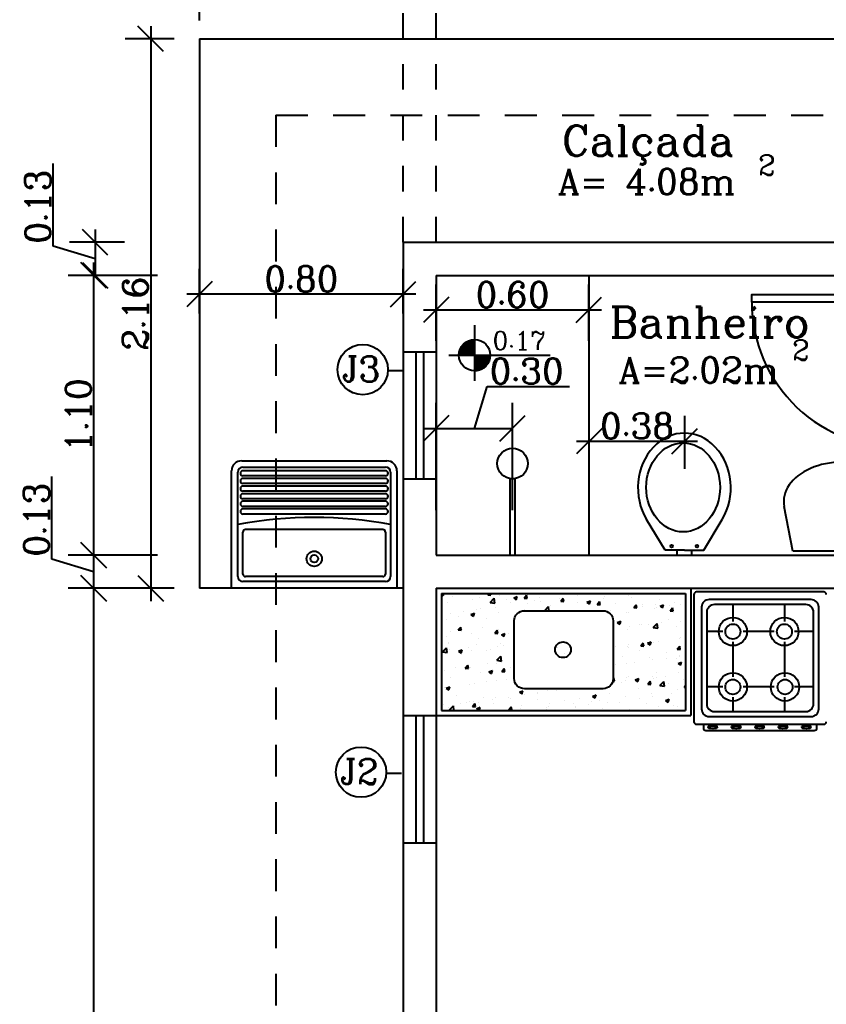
# Model space of a CAD drawing. Extents: x 98 to 558, y -86 to 6.
# Drawn here: x 160.778 to 163.947, y -3.256 to 0.614 of the extents above; entities that cross this region are included whole.
import ezdxf

# ---------------------------------------------------------------- set-up
doc = ezdxf.new("R2010")
doc.units = 0
doc.header["$LTSCALE"] = 5
doc.linetypes.add('DASHED2', pattern=[0.375, 0.25, -0.125])
doc.layers.get('0').update_dxf_attribs({"linetype": 'CONTINUOUS'})
doc.layers.get('DEFPOINTS').update_dxf_attribs({"linetype": 'CONTINUOUS'})
for name, color, linetype in [('AMPLIAÇÀO', 30, 'CONTINUOUS'), ('CONCRETO', 5, 'CONTINUOUS'), ('COTAS', 244, 'CONTINUOUS'), ('EQUIPAMENTOS', 1, 'CONTINUOUS'), ('JANELA', 1, 'CONTINUOUS'), ('MADEIRAMENTO', 1, 'CONTINUOUS'), ('PAREDE', 7, 'CONTINUOUS'), ('PISO', 30, 'CONTINUOUS'), ('PORTA', 1, 'CONTINUOUS'), ('PROJTELHA', 30, 'CONTINUOUS'), ('TANQUE', 1, 'CONTINUOUS'), ('TEXTO', 1, 'CONTINUOUS'), ('VASO', 1, 'CONTINUOUS')]:
    doc.layers.add(name, color=color, linetype=linetype)
doc.styles.add('ROMANC', font='ROMANC.SHX')
doc.dimstyles.get("Standard").update_dxf_attribs({"dimtxt": 0.1, "dimasz": 0.1, "dimexe": 0.1, "dimexo": 1.4, "dimgap": 0.01, "dimtad": 0, "dimzin": 0, "dimtxsty": 'ROMANC', "dimblk1": 'OBLIQUE', "dimblk2": 'OBLIQUE', "dimsah": 1, "dimcen": 0.09, "dimdle": 0.05, "dimclrd": 30, "dimclre": 30, "dimclrt": 244, "dimazin": 3, "dimtfac": 1, "dimtofl": 0, "dimtmove": 0, "dimatfit": 3, "dimtolj": 1, "dimtzin": 0})

# ---------------------------------------------------------------- blocks, each defined once
blk = doc.blocks.new('_OBLIQUE')
at = {"color": 0, "linetype": 'BYBLOCK'}
blk.add_line((-0.5, -0.5), (0.5, 0.5), dxfattribs=at)
blk = doc.blocks.new('*D123')
at = {"color": 30, "linetype": 'BYBLOCK'}
for p, q in [((161.0682, -0.3413), (161.0682, -1.5413)), ((161.3196, -0.3913), (160.9682, -0.3913)), ((161.3196, -1.4913), (160.9682, -1.4913))]:
    blk.add_line(p, q, dxfattribs=at)
at = {"layer": 'DEFPOINTS', "color": 0, "linetype": 'BYBLOCK'}
for p in [(162.7196, -0.3913), (161.0682, -1.4913), (162.7196, -1.4913)]:
    blk.add_point(p, dxfattribs=at)
at = {"color": 30, "linetype": 'BYBLOCK', "xscale": 0.1, "yscale": 0.1, "zscale": 0.1}
for p, rotation in [((161.0682, -0.3913), 90), ((161.0682, -1.4913), 270)]:
    blk.add_blockref('_OBLIQUE', p, dxfattribs=dict(at, rotation=rotation))
at = {"color": 244, "linetype": 'BYBLOCK', "insert": (161.0082, -0.9413), "char_height": 0.1, "attachment_point": 5, "rotation": 90, "style": 'ROMANC'}
blk.add_mtext('\\A1;1.10', dxfattribs=at)
blk = doc.blocks.new('*D115')
at = {"color": 30, "linetype": 'BYBLOCK'}
for p, q in [((161.2923, 0.5887), (161.2923, -1.6713)), ((161.384, 0.5387), (161.1923, 0.5387)), ((161.384, -1.6213), (161.1923, -1.6213))]:
    blk.add_line(p, q, dxfattribs=at)
at = {"layer": 'DEFPOINTS', "color": 0, "linetype": 'BYBLOCK'}
for p in [(162.784, 0.5387), (161.2923, -1.6213), (162.784, -1.6213)]:
    blk.add_point(p, dxfattribs=at)
at = {"color": 30, "linetype": 'BYBLOCK', "xscale": 0.1, "yscale": 0.1, "zscale": 0.1}
for p, rotation in [((161.2923, 0.5387), 90), ((161.2923, -1.6213), 270)]:
    blk.add_blockref('_OBLIQUE', p, dxfattribs=dict(at, rotation=rotation))
at = {"color": 244, "linetype": 'BYBLOCK', "insert": (161.2323, -0.5413), "char_height": 0.1, "attachment_point": 5, "rotation": 90, "style": 'ROMANC'}
blk.add_mtext('\\A1;2.16', dxfattribs=at)
blk = doc.blocks.new('*D113')
at = {"color": 30, "linetype": 'BYBLOCK'}
for p, q in [((161.4845, -0.541), (161.4845, -0.3653)), ((162.2845, -0.541), (162.2845, -0.3653)), ((162.3345, -0.4653), (161.4345, -0.4653))]:
    blk.add_line(p, q, dxfattribs=at)
at = {"layer": 'DEFPOINTS', "color": 0, "linetype": 'BYBLOCK'}
for p in [(161.4845, -0.4653), (161.4845, -1.941), (162.2845, -1.941)]:
    blk.add_point(p, dxfattribs=at)
at = {"color": 30, "linetype": 'BYBLOCK', "xscale": 0.1, "yscale": 0.1, "zscale": 0.1, "rotation": 180}
blk.add_blockref('_OBLIQUE', (161.4845, -0.4653), dxfattribs=at)
at = {"color": 30, "linetype": 'BYBLOCK', "xscale": 0.1, "yscale": 0.1, "zscale": 0.1}
blk.add_blockref('_OBLIQUE', (162.2845, -0.4653), dxfattribs=at)
at = {"color": 244, "linetype": 'BYBLOCK', "insert": (161.8845, -0.4053), "char_height": 0.1, "attachment_point": 5, "style": 'ROMANC'}
blk.add_mtext('\\A1;0.80', dxfattribs=at)
blk = doc.blocks.new('*D94')
at = {"color": 30, "linetype": 'BYBLOCK'}
for p, q in [((163.0159, -1.1515), (163.0159, -0.9431)), ((163.3909, -1.1515), (163.3909, -0.9431)), ((162.9659, -1.0431), (163.4409, -1.0431))]:
    blk.add_line(p, q, dxfattribs=at)
at = {"layer": 'DEFPOINTS', "color": 0, "linetype": 'BYBLOCK'}
for p in [(163.3909, -1.0431), (163.0159, -2.5515), (163.3909, -2.5515)]:
    blk.add_point(p, dxfattribs=at)
at = {"color": 30, "linetype": 'BYBLOCK', "xscale": 0.1, "yscale": 0.1, "zscale": 0.1, "rotation": 180}
blk.add_blockref('_OBLIQUE', (163.0159, -1.0431), dxfattribs=at)
at = {"color": 30, "linetype": 'BYBLOCK', "xscale": 0.1, "yscale": 0.1, "zscale": 0.1}
blk.add_blockref('_OBLIQUE', (163.3909, -1.0431), dxfattribs=at)
at = {"color": 244, "linetype": 'BYBLOCK', "insert": (163.2034, -0.9831), "char_height": 0.1, "attachment_point": 5, "style": 'ROMANC'}
blk.add_mtext('\\A1;0.38', dxfattribs=at)
blk = doc.blocks.new('*D93')
at = {"color": 30, "linetype": 'BYBLOCK'}
for p, q in [((162.5645, -0.9927), (162.614, -0.8277)), ((162.614, -0.8277), (162.9387, -0.8277)), ((162.4145, -1.3139), (162.4145, -0.8927)), ((162.7145, -1.3139), (162.7145, -0.8927)), ((162.3645, -0.9927), (162.7145, -0.9927))]:
    blk.add_line(p, q, dxfattribs=at)
at = {"layer": 'DEFPOINTS', "color": 0, "linetype": 'BYBLOCK'}
for p in [(162.7145, -0.9927), (162.4145, -2.7139), (162.7145, -2.7139)]:
    blk.add_point(p, dxfattribs=at)
at = {"color": 30, "linetype": 'BYBLOCK', "xscale": 0.1, "yscale": 0.1, "zscale": 0.1, "rotation": 180}
blk.add_blockref('_OBLIQUE', (162.4145, -0.9927), dxfattribs=at)
at = {"color": 30, "linetype": 'BYBLOCK', "xscale": 0.1, "yscale": 0.1, "zscale": 0.1}
blk.add_blockref('_OBLIQUE', (162.7145, -0.9927), dxfattribs=at)
at = {"color": 244, "linetype": 'BYBLOCK', "insert": (162.624, -0.7677), "char_height": 0.1, "attachment_point": 4, "style": 'ROMANC'}
blk.add_mtext('\\A1;0.30', dxfattribs=at)
blk = doc.blocks.new('*D92')
at = {"color": 30, "linetype": 'BYBLOCK'}
for p, q in [((162.4145, -0.649), (162.4145, -0.4271)), ((163.0145, -0.649), (163.0145, -0.4271)), ((162.3645, -0.5271), (163.0645, -0.5271))]:
    blk.add_line(p, q, dxfattribs=at)
at = {"layer": 'DEFPOINTS', "color": 0, "linetype": 'BYBLOCK'}
for p in [(163.0145, -0.5271), (162.4145, -2.049), (163.0145, -2.049)]:
    blk.add_point(p, dxfattribs=at)
at = {"color": 30, "linetype": 'BYBLOCK', "xscale": 0.1, "yscale": 0.1, "zscale": 0.1, "rotation": 180}
blk.add_blockref('_OBLIQUE', (162.4145, -0.5271), dxfattribs=at)
at = {"color": 30, "linetype": 'BYBLOCK', "xscale": 0.1, "yscale": 0.1, "zscale": 0.1}
blk.add_blockref('_OBLIQUE', (163.0145, -0.5271), dxfattribs=at)
at = {"color": 244, "linetype": 'BYBLOCK', "insert": (162.7145, -0.4671), "char_height": 0.1, "attachment_point": 5, "style": 'ROMANC'}
blk.add_mtext('\\A1;0.60', dxfattribs=at)
blk = doc.blocks.new('*X47')
at = {"color": 0, "linetype": 'CONTINUOUS'}
for p, q in [((155.1041, -43.035), (155.1061, -43.0342)), ((155.111, -43.043), (155.1139, -43.0342)), ((155.2862, -43.0399), (155.291, -43.0342)), ((155.2981, -43.0411), (155.2969, -43.0342)), ((155.1041, -43.0382), (155.111, -43.0429)), ((155.1177, -43.0432), (155.1177, -43.0432)), ((155.1275, -43.0717), (155.1275, -43.0717)), ((155.148, -43.0472), (155.148, -43.0472)), ((155.2285, -43.0589), (155.2285, -43.0589)), ((155.2548, -43.0518), (155.2548, -43.0518)), ((155.2862, -43.0399), (155.2982, -43.0409)), ((155.2962, -43.0693), (155.3118, -43.053)), ((155.2962, -43.0693), (155.314, -43.072)), ((155.314, -43.0721), (155.3118, -43.0531)), ((155.3324, -43.0439), (155.3324, -43.0439)), ((155.3615, -43.0563), (155.3615, -43.0563)), ((155.375, -43.0719), (155.375, -43.0719)), ((155.3885, -43.0522), (155.4025, -43.0468)), ((155.3885, -43.0522), (155.3985, -43.0589)), ((155.3984, -43.059), (155.4025, -43.0469)), ((155.4297, -43.0524), (155.4393, -43.041)), ((155.4297, -43.0524), (155.4416, -43.0535)), ((155.4416, -43.0536), (155.4393, -43.0411)), ((155.4435, -43.0723), (155.4435, -43.0723)), ((155.4683, -43.0608), (155.4683, -43.0608)), ((155.4916, -43.0519), (155.4916, -43.0519)), ((155.4936, -43.0657), (155.4936, -43.0657)), ((155.5329, -43.0384), (155.5329, -43.0384)), ((155.5693, -43.0557), (155.5693, -43.0557)), ((155.5731, -43.065), (155.5828, -43.0535)), ((155.5731, -43.065), (155.5851, -43.066)), ((155.575, -43.0653), (155.575, -43.0653)), ((155.5851, -43.0662), (155.5827, -43.0536)), ((155.6375, -43.0686), (155.6375, -43.0686)), ((155.6396, -43.0429), (155.6396, -43.0429)), ((155.6759, -43.0682), (155.6899, -43.0628)), ((155.6759, -43.0682), (155.6859, -43.0749)), ((155.6818, -43.0698), (155.6818, -43.0698)), ((155.6859, -43.075), (155.6899, -43.0629)), ((155.6956, -43.0391), (155.6956, -43.0391)), ((155.7166, -43.0775), (155.7262, -43.0661)), ((155.7285, -43.0787), (155.7262, -43.0662)), ((155.7402, -43.0545), (155.7402, -43.0545)), ((155.7464, -43.0474), (155.7464, -43.0474)), ((155.8412, -43.0417), (155.8412, -43.0417)), ((155.8532, -43.052), (155.8532, -43.052)), ((155.9599, -43.0565), (155.9599, -43.0565)), ((156.021, -43.0682), (156.021, -43.0682)), ((155.1914, -43.1055), (155.1914, -43.1055)), ((155.2205, -43.1167), (155.2345, -43.1113)), ((155.2304, -43.1235), (155.2344, -43.1114)), ((155.2415, -43.0989), (155.2415, -43.0989)), ((155.2583, -43.092), (155.2583, -43.092)), ((155.3172, -43.0889), (155.3172, -43.0889)), ((155.3299, -43.1105), (155.3299, -43.1105)), ((155.4326, -43.0964), (155.4326, -43.0964)), ((155.5097, -43.1024), (155.5252, -43.0861)), ((155.5097, -43.1024), (155.5101, -43.1024)), ((155.5271, -43.1024), (155.5252, -43.0862)), ((155.5336, -43.0836), (155.5336, -43.0836)), ((155.7166, -43.0775), (155.7285, -43.0786)), ((155.7688, -43.1014), (155.7688, -43.1014)), ((155.7886, -43.0743), (155.7886, -43.0743)), ((155.8333, -43.1112), (155.8333, -43.1112)), ((155.8388, -43.1083), (155.8388, -43.1083)), ((155.86, -43.0901), (155.8697, -43.0786)), ((155.86, -43.0901), (155.872, -43.0911)), ((155.872, -43.0913), (155.8696, -43.0787)), ((155.8952, -43.0848), (155.8952, -43.0848)), ((155.8953, -43.0788), (155.8953, -43.0788)), ((155.9427, -43.0933), (155.9427, -43.0933)), ((155.9452, -43.0782), (155.9452, -43.0782)), ((155.9499, -43.0912), (155.9499, -43.0912)), ((155.9634, -43.0842), (155.9774, -43.0788)), ((155.9634, -43.0842), (155.9733, -43.0909)), ((155.9733, -43.091), (155.9773, -43.079)), ((156.0021, -43.0833), (156.0021, -43.0833)), ((156.0035, -43.1026), (156.0131, -43.0912)), ((156.0035, -43.1026), (156.0154, -43.1037)), ((156.0154, -43.1038), (156.0131, -43.0913)), ((156.0454, -43.0792), (156.0454, -43.0792)), ((155.125, -43.1383), (155.125, -43.1383)), ((155.1417, -43.112), (155.1417, -43.112)), ((155.1728, -43.1266), (155.1728, -43.1266)), ((155.2205, -43.1167), (155.2304, -43.1234)), ((155.2261, -43.1255), (155.2261, -43.1255)), ((155.2796, -43.1311), (155.2796, -43.1311)), ((155.3863, -43.1356), (155.3863, -43.1356)), ((155.7953, -43.1487), (155.8093, -43.1433)), ((155.7953, -43.1487), (155.8053, -43.1554)), ((155.8052, -43.1555), (155.8093, -43.1435)), ((155.9684, -43.1471), (155.9684, -43.1471)), ((155.9978, -43.1351), (155.9978, -43.1351)), ((156.0429, -43.1458), (156.0429, -43.1458)), ((155.1388, -43.1843), (155.1388, -43.1843)), ((155.1705, -43.1778), (155.1802, -43.1663)), ((155.1705, -43.1778), (155.1825, -43.1788)), ((155.1824, -43.1789), (155.1801, -43.1664)), ((155.1888, -43.1777), (155.1888, -43.1777)), ((155.2646, -43.1678), (155.2646, -43.1678)), ((155.314, -43.1903), (155.3236, -43.1788)), ((155.3259, -43.1915), (155.3236, -43.179)), ((155.3275, -43.1771), (155.3275, -43.1771)), ((155.8134, -43.1536), (155.8134, -43.1536)), ((155.8364, -43.1749), (155.8364, -43.1749)), ((155.8425, -43.1636), (155.8425, -43.1636)), ((155.8812, -43.1551), (155.8812, -43.1551)), ((155.8926, -43.157), (155.8926, -43.157)), ((155.9201, -43.1581), (155.9201, -43.1581)), ((155.9366, -43.1686), (155.9521, -43.1523)), ((155.9366, -43.1686), (155.9543, -43.1713)), ((155.9402, -43.1599), (155.9402, -43.1599)), ((155.9543, -43.1714), (155.9521, -43.1524)), ((156.0269, -43.1626), (156.0269, -43.1626)), ((155.1226, -43.2049), (155.1226, -43.2049)), ((155.2236, -43.1921), (155.2236, -43.1921)), ((155.2501, -43.2113), (155.2501, -43.2113)), ((155.314, -43.1903), (155.3259, -43.1914)), ((155.3399, -43.1972), (155.3539, -43.1918)), ((155.3399, -43.1972), (155.3498, -43.2039)), ((155.3498, -43.204), (155.3538, -43.1919)), ((155.3667, -43.1913), (155.3667, -43.1913)), ((155.3884, -43.2234), (155.3884, -43.2234)), ((155.9147, -43.2292), (155.9287, -43.2239)), ((155.9157, -43.226), (155.9157, -43.226)), ((155.9246, -43.2361), (155.9287, -43.224)), ((155.9378, -43.2265), (155.9378, -43.2265)), ((155.9576, -43.2251), (155.9576, -43.2251)), ((156.0405, -43.2124), (156.0405, -43.2124)), ((156.0421, -43.2093), (156.0421, -43.2093)), ((155.1093, -43.2641), (155.1249, -43.2479)), ((155.1093, -43.2641), (155.1271, -43.2668)), ((155.127, -43.2669), (155.1248, -43.2479)), ((155.1334, -43.2313), (155.1334, -43.2313)), ((155.1338, -43.2288), (155.1338, -43.2288)), ((155.1362, -43.2566), (155.1362, -43.2566)), ((155.1718, -43.2617), (155.1858, -43.2563)), ((155.1718, -43.2617), (155.1818, -43.2684)), ((155.176, -43.2556), (155.176, -43.2556)), ((155.1817, -43.2685), (155.1858, -43.2565)), ((155.212, -43.2467), (155.212, -43.2467)), ((155.2212, -43.2586), (155.2212, -43.2586)), ((155.2406, -43.2333), (155.2406, -43.2333)), ((155.2828, -43.2601), (155.2828, -43.2601)), ((155.298, -43.2552), (155.298, -43.2552)), ((155.3251, -43.2436), (155.3251, -43.2436)), ((155.3383, -43.23), (155.3383, -43.23)), ((155.3474, -43.2378), (155.3474, -43.2378)), ((155.3895, -43.2646), (155.3895, -43.2646)), ((155.5609, -43.2468), (155.5609, -43.2468)), ((155.7899, -43.2425), (155.7899, -43.2425)), ((155.8339, -43.2415), (155.8339, -43.2415)), ((155.84, -43.2359), (155.84, -43.2359)), ((155.8409, -43.2451), (155.8409, -43.2451)), ((155.8812, -43.2603), (155.8812, -43.2603)), ((155.8878, -43.2405), (155.8974, -43.229)), ((155.8878, -43.2405), (155.8997, -43.2416)), ((155.8997, -43.2417), (155.8974, -43.2292)), ((155.9147, -43.2292), (155.9247, -43.2359)), ((155.988, -43.2648), (155.988, -43.2648)), ((156.0312, -43.2531), (156.0409, -43.2416)), ((156.0312, -43.2531), (156.0432, -43.2541)), ((156.0432, -43.2543), (156.0408, -43.2417)), ((155.1202, -43.2714), (155.1202, -43.2714)), ((155.1814, -43.2752), (155.1814, -43.2752)), ((155.3227, -43.2972), (155.3383, -43.281)), ((155.3227, -43.2972), (155.3405, -43.3)), ((155.3357, -43.3023), (155.3357, -43.3023)), ((155.3405, -43.3), (155.3383, -43.2811)), ((155.5879, -43.2691), (155.5879, -43.2691)), ((155.6031, -43.2737), (155.6031, -43.2737)), ((155.8166, -43.2827), (155.8166, -43.2827)), ((155.8631, -43.3048), (155.8631, -43.3048)), ((155.9234, -43.2872), (155.9234, -43.2872)), ((155.9354, -43.293), (155.9354, -43.293)), ((155.9894, -43.2882), (155.9894, -43.2882)), ((156.0301, -43.2917), (156.0301, -43.2917)), ((156.0341, -43.3098), (156.0481, -43.3044)), ((156.0381, -43.279), (156.0381, -43.279)), ((156.0395, -43.2816), (156.0395, -43.2816)), ((156.044, -43.3166), (156.0481, -43.3045)), ((155.1177, -43.338), (155.1177, -43.338)), ((155.1594, -43.3255), (155.1594, -43.3255)), ((155.1983, -43.3282), (155.2079, -43.3167)), ((155.1983, -43.3282), (155.2102, -43.3293)), ((155.2008, -43.3349), (155.2008, -43.3349)), ((155.2102, -43.3294), (155.2079, -43.3169)), ((155.2188, -43.3252), (155.2188, -43.3252)), ((155.2857, -43.3089), (155.2857, -43.3089)), ((155.2912, -43.3422), (155.3052, -43.3369)), ((155.2912, -43.3422), (155.3011, -43.3489)), ((155.3011, -43.3491), (155.3052, -43.337)), ((155.3076, -43.3394), (155.3076, -43.3394)), ((155.3226, -43.3102), (155.3226, -43.3102)), ((155.3417, -43.3408), (155.3514, -43.3293)), ((155.3417, -43.3408), (155.3537, -43.3418)), ((155.3536, -43.3419), (155.3513, -43.3294)), ((155.3744, -43.3252), (155.3744, -43.3252)), ((155.7874, -43.3148), (155.7874, -43.3148)), ((155.8315, -43.308), (155.8315, -43.308)), ((156.0341, -43.3098), (156.044, -43.3165)), ((155.1411, -43.3652), (155.1411, -43.3652)), ((155.2577, -43.3452), (155.2577, -43.3452)), ((155.2831, -43.3812), (155.2831, -43.3812)), ((155.3202, -43.3768), (155.3202, -43.3768)), ((155.3589, -43.3712), (155.3589, -43.3712)), ((155.7782, -43.379), (155.784, -43.3795)), ((155.7795, -43.3696), (155.7817, -43.3669)), ((155.784, -43.3796), (155.7817, -43.3671)), ((155.8291, -43.3746), (155.8291, -43.3746)), ((155.8327, -43.3644), (155.8327, -43.3644)), ((155.8414, -43.362), (155.8414, -43.362)), ((155.866, -43.3743), (155.88, -43.3689)), ((155.866, -43.3743), (155.876, -43.381)), ((155.876, -43.3811), (155.88, -43.369)), ((155.9155, -43.391), (155.9252, -43.3795)), ((155.9275, -43.3921), (155.9251, -43.3796)), ((155.9329, -43.3596), (155.9329, -43.3596)), ((155.9368, -43.3671), (155.9368, -43.3671)), ((155.9482, -43.3665), (155.9482, -43.3665)), ((155.9493, -43.3444), (155.9493, -43.3444)), ((155.9631, -43.3965), (155.9786, -43.3803)), ((155.9808, -43.3994), (155.9786, -43.3804)), ((155.9869, -43.3605), (155.9869, -43.3605)), ((156.0356, -43.3455), (156.0356, -43.3455)), ((156.0549, -43.371), (156.0549, -43.371)), ((156.0626, -43.3505), (156.0626, -43.3505)), ((155.1068, -43.4044), (155.1068, -43.4044)), ((155.1153, -43.4046), (155.1153, -43.4046)), ((155.1231, -43.4067), (155.1372, -43.4014)), ((155.1231, -43.4067), (155.1331, -43.4134)), ((155.1331, -43.4136), (155.1371, -43.4015)), ((155.2163, -43.3918), (155.2163, -43.3918)), ((155.2331, -43.3878), (155.2331, -43.3878)), ((155.4106, -43.4228), (155.4246, -43.4174)), ((155.4205, -43.4296), (155.4245, -43.4175)), ((155.5215, -43.4165), (155.5215, -43.4165)), ((155.5584, -43.4169), (155.5584, -43.4169)), ((155.8105, -43.3837), (155.8105, -43.3837)), ((155.8806, -43.4084), (155.8806, -43.4084)), ((155.9155, -43.391), (155.9275, -43.392)), ((155.9631, -43.3965), (155.9809, -43.3993)), ((155.9972, -43.3883), (155.9972, -43.3883)), ((156.0332, -43.4121), (156.0332, -43.4121)), ((156.059, -43.4035), (156.0641, -43.3974)), ((156.059, -43.4035), (156.0641, -43.404)), ((155.1619, -43.4371), (155.1619, -43.4371)), ((155.2139, -43.4584), (155.2139, -43.4584)), ((155.2305, -43.4601), (155.2305, -43.4601)), ((155.2686, -43.4416), (155.2686, -43.4416)), ((155.3063, -43.4501), (155.3063, -43.4501)), ((155.3178, -43.4434), (155.3178, -43.4434)), ((155.3661, -43.4445), (155.3661, -43.4445)), ((155.3754, -43.4461), (155.3754, -43.4461)), ((155.4106, -43.4228), (155.4205, -43.4295)), ((155.4205, -43.4293), (155.4205, -43.4293)), ((155.4326, -43.4335), (155.4326, -43.4335)), ((155.4822, -43.4507), (155.4822, -43.4507)), ((155.4826, -43.4269), (155.4826, -43.4269)), ((155.4827, -43.4245), (155.4827, -43.4245)), ((155.5889, -43.4552), (155.5889, -43.4552)), ((155.6473, -43.4484), (155.6473, -43.4484)), ((155.6957, -43.4597), (155.6957, -43.4597)), ((155.698, -43.4388), (155.712, -43.4334)), ((155.698, -43.4388), (155.7079, -43.4455)), ((155.7079, -43.4456), (155.712, -43.4335)), ((155.7256, -43.454), (155.7256, -43.454)), ((155.7639, -43.4284), (155.7639, -43.4284)), ((155.8266, -43.4412), (155.8266, -43.4412)), ((155.8842, -43.446), (155.8842, -43.446)), ((155.9305, -43.4262), (155.9305, -43.4262)), ((155.9343, -43.4394), (155.9343, -43.4394)), ((155.9854, -43.4548), (155.9994, -43.4494)), ((155.9854, -43.4548), (155.9954, -43.4615)), ((155.9953, -43.4616), (155.9994, -43.4495)), ((156.01, -43.4294), (156.01, -43.4294)), ((155.1129, -43.4712), (155.1129, -43.4712)), ((155.1328, -43.4846), (155.1328, -43.4846)), ((155.1358, -43.492), (155.1514, -43.4758)), ((155.1358, -43.492), (155.1501, -43.4942)), ((155.1535, -43.4942), (155.1513, -43.4759)), ((155.1804, -43.4667), (155.1804, -43.4667)), ((155.204, -43.464), (155.204, -43.464)), ((155.226, -43.4787), (155.2357, -43.4672)), ((155.226, -43.4787), (155.238, -43.4797)), ((155.2379, -43.4798), (155.2356, -43.4673)), ((155.2425, -43.4873), (155.2565, -43.4819)), ((155.2425, -43.4873), (155.2525, -43.494)), ((155.2495, -43.4646), (155.2495, -43.4646)), ((155.2524, -43.4941), (155.2565, -43.482)), ((155.3108, -43.4685), (155.3108, -43.4685)), ((155.3695, -43.4912), (155.3791, -43.4797)), ((155.3695, -43.4912), (155.3814, -43.4923)), ((155.3814, -43.4924), (155.3791, -43.4798)), ((155.414, -43.4884), (155.414, -43.4884)), ((155.4176, -43.473), (155.4176, -43.473)), ((155.519, -43.4831), (155.519, -43.4831)), ((155.5209, -43.4942), (155.5226, -43.4923)), ((155.5229, -43.4942), (155.5225, -43.4924)), ((155.5243, -43.4775), (155.5243, -43.4775)), ((155.5307, -43.4684), (155.5307, -43.4684)), ((155.6229, -43.4681), (155.6229, -43.4681)), ((155.6311, -43.482), (155.6311, -43.482)), ((155.6321, -43.4792), (155.6321, -43.4792)), ((155.6822, -43.4726), (155.6822, -43.4726)), ((155.7379, -43.4865), (155.7379, -43.4865)), ((155.7579, -43.4626), (155.7579, -43.4626)), ((155.8025, -43.4642), (155.8025, -43.4642)), ((155.8446, -43.4911), (155.8446, -43.4911)), ((155.9092, -43.4687), (155.9092, -43.4687)), ((155.9281, -43.4928), (155.9281, -43.4928)), ((155.957, -43.4783), (155.957, -43.4783)), ((156.016, -43.4732), (156.016, -43.4732)), ((156.0308, -43.4787), (156.0308, -43.4787))]:
    blk.add_line(p, q, dxfattribs=at)
blk = doc.blocks.new('*X46')
at = {"color": 0, "linetype": 'CONTINUOUS'}
blk.add_line((155.5201, -43.094), (155.5201, -43.094), dxfattribs=at)
blk = doc.blocks.new('*D125')
at = {"color": 30, "linetype": 'BYBLOCK'}
for p, q in [((161.0682, -1.5713), (161.0682, -6.1813)), ((161.3196, -6.1313), (160.9682, -6.1313))]:
    blk.add_line(p, q, dxfattribs=at)
at = {"layer": 'DEFPOINTS', "color": 0, "linetype": 'BYBLOCK'}
for p in [(162.7196, -1.6213), (161.0682, -6.1313), (162.7196, -6.1313)]:
    blk.add_point(p, dxfattribs=at)
at = {"color": 30, "linetype": 'BYBLOCK', "xscale": 0.1, "yscale": 0.1, "zscale": 0.1}
for p, rotation in [((161.0682, -1.6213), 90), ((161.0682, -6.1313), 270)]:
    blk.add_blockref('_OBLIQUE', p, dxfattribs=dict(at, rotation=rotation))
at = {"color": 244, "linetype": 'BYBLOCK', "insert": (161.0082, -3.8763), "char_height": 0.1, "attachment_point": 5, "rotation": 90, "style": 'ROMANC'}
blk.add_mtext('\\A1;4.51', dxfattribs=at)
blk = doc.blocks.new('*D124')
at = {"color": 30, "linetype": 'BYBLOCK'}
for p, q in [((160.9032, -1.5068), (160.9032, -1.1821)), ((161.0682, -1.4413), (161.0682, -1.6213)), ((161.0682, -1.5563), (160.9032, -1.5068)), ((161.3196, -1.6213), (160.9682, -1.6213))]:
    blk.add_line(p, q, dxfattribs=at)
at = {"layer": 'DEFPOINTS', "color": 0, "linetype": 'BYBLOCK'}
for p in [(162.7196, -1.4913), (161.0682, -1.6213), (162.7196, -1.6213)]:
    blk.add_point(p, dxfattribs=at)
at = {"color": 30, "linetype": 'BYBLOCK', "xscale": 0.1, "yscale": 0.1, "zscale": 0.1}
for p, rotation in [((161.0682, -1.4913), 90), ((161.0682, -1.6213), 270)]:
    blk.add_blockref('_OBLIQUE', p, dxfattribs=dict(at, rotation=rotation))
at = {"color": 244, "linetype": 'BYBLOCK', "insert": (160.8432, -1.4968), "char_height": 0.1, "attachment_point": 4, "rotation": 90, "style": 'ROMANC'}
blk.add_mtext('\\A1;0.13', dxfattribs=at)
blk = doc.blocks.new('*D122')
at = {"color": 30, "linetype": 'BYBLOCK'}
for p, q in [((160.9088, -0.2768), (160.9088, 0.0479)), ((161.0738, -0.2113), (161.0738, -0.3913)), ((161.1896, -0.2613), (160.9738, -0.2613)), ((161.0738, -0.3263), (160.9088, -0.2768)), ((161.3196, -0.3913), (160.9738, -0.3913))]:
    blk.add_line(p, q, dxfattribs=at)
at = {"layer": 'DEFPOINTS', "color": 0, "linetype": 'BYBLOCK'}
for p in [(162.5896, -0.2613), (161.0738, -0.3913), (162.7196, -0.3913)]:
    blk.add_point(p, dxfattribs=at)
at = {"color": 30, "linetype": 'BYBLOCK', "xscale": 0.1, "yscale": 0.1, "zscale": 0.1}
for p, rotation in [((161.0738, -0.2613), 90), ((161.0738, -0.3913), 270)]:
    blk.add_blockref('_OBLIQUE', p, dxfattribs=dict(at, rotation=rotation))
at = {"color": 244, "linetype": 'BYBLOCK', "insert": (160.8488, -0.2668), "char_height": 0.1, "attachment_point": 4, "rotation": 90, "style": 'ROMANC'}
blk.add_mtext('\\A1;0.13', dxfattribs=at)
blk = doc.blocks.new('*D121')
at = {"color": 30, "linetype": 'BYBLOCK'}
for p, q in [((162.3495, 1.223), (162.399, 1.388)), ((162.399, 1.388), (162.7237, 1.388)), ((162.2845, 1.1387), (162.2845, 1.323)), ((162.4645, 1.223), (162.2845, 1.223))]:
    blk.add_line(p, q, dxfattribs=at)
at = {"layer": 'DEFPOINTS', "color": 0, "linetype": 'BYBLOCK'}
for p in [(162.2845, 1.223), (162.2845, -0.2613), (162.4145, -0.3913)]:
    blk.add_point(p, dxfattribs=at)
at = {"color": 30, "linetype": 'BYBLOCK', "xscale": 0.1, "yscale": 0.1, "zscale": 0.1, "rotation": 180}
blk.add_blockref('_OBLIQUE', (162.2845, 1.223), dxfattribs=at)
at = {"color": 30, "linetype": 'BYBLOCK', "xscale": 0.1, "yscale": 0.1, "zscale": 0.1}
blk.add_blockref('_OBLIQUE', (162.4145, 1.223), dxfattribs=at)
at = {"color": 244, "linetype": 'BYBLOCK', "insert": (162.409, 1.448), "char_height": 0.1, "attachment_point": 4, "style": 'ROMANC'}
blk.add_mtext('\\A1;0.13', dxfattribs=at)
blk = doc.blocks.new('*D120')
at = {"color": 30, "linetype": 'BYBLOCK'}
for p, q in [((162.4145, 1.0087), (162.4145, 1.323)), ((164.3045, 1.223), (162.3645, 1.223))]:
    blk.add_line(p, q, dxfattribs=at)
at = {"layer": 'DEFPOINTS', "color": 0, "linetype": 'BYBLOCK'}
for p in [(162.4145, 1.223), (162.4145, -0.3913), (164.2545, -0.3913)]:
    blk.add_point(p, dxfattribs=at)
at = {"color": 30, "linetype": 'BYBLOCK', "xscale": 0.1, "yscale": 0.1, "zscale": 0.1, "rotation": 180}
blk.add_blockref('_OBLIQUE', (162.4145, 1.223), dxfattribs=at)
at = {"color": 30, "linetype": 'BYBLOCK', "xscale": 0.1, "yscale": 0.1, "zscale": 0.1}
blk.add_blockref('_OBLIQUE', (164.2545, 1.223), dxfattribs=at)
at = {"color": 244, "linetype": 'BYBLOCK', "insert": (163.3345, 1.283), "char_height": 0.1, "attachment_point": 5, "style": 'ROMANC'}
blk.add_mtext('\\A1;1.84', dxfattribs=at)
blk = doc.blocks.new('*D114')
at = {"color": 30, "linetype": 'BYBLOCK'}
for p, q in [((161.4845, 0.6103), (161.4845, 0.8208)), ((165.2245, 0.6103), (165.2245, 0.8208)), ((165.2745, 0.7208), (161.4345, 0.7208))]:
    blk.add_line(p, q, dxfattribs=at)
at = {"layer": 'DEFPOINTS', "color": 0, "linetype": 'BYBLOCK'}
for p in [(161.4845, 0.7208), (161.4845, -0.7897), (165.2245, -0.7897)]:
    blk.add_point(p, dxfattribs=at)
at = {"color": 30, "linetype": 'BYBLOCK', "xscale": 0.1, "yscale": 0.1, "zscale": 0.1, "rotation": 180}
blk.add_blockref('_OBLIQUE', (161.4845, 0.7208), dxfattribs=at)
at = {"color": 30, "linetype": 'BYBLOCK', "xscale": 0.1, "yscale": 0.1, "zscale": 0.1}
blk.add_blockref('_OBLIQUE', (165.2245, 0.7208), dxfattribs=at)
at = {"color": 244, "linetype": 'BYBLOCK', "insert": (163.3545, 0.7808), "char_height": 0.1, "attachment_point": 5, "style": 'ROMANC'}
blk.add_mtext('\\A1;3.74', dxfattribs=at)
blk = doc.blocks.new('*D112')
at = {"color": 30, "linetype": 'BYBLOCK'}
for p, q in [((164.2722, 0.5887), (164.2722, -0.3113)), ((164.0553, 0.5387), (164.3722, 0.5387)), ((163.9853, -0.2613), (164.3722, -0.2613))]:
    blk.add_line(p, q, dxfattribs=at)
at = {"layer": 'DEFPOINTS', "color": 0, "linetype": 'BYBLOCK'}
for p in [(162.6553, 0.5387), (162.5853, -0.2613), (164.2722, -0.2613)]:
    blk.add_point(p, dxfattribs=at)
at = {"color": 30, "linetype": 'BYBLOCK', "xscale": 0.1, "yscale": 0.1, "zscale": 0.1}
for p, rotation in [((164.2722, 0.5387), 90), ((164.2722, -0.2613), 270)]:
    blk.add_blockref('_OBLIQUE', p, dxfattribs=dict(at, rotation=rotation))
at = {"color": 244, "linetype": 'BYBLOCK', "insert": (164.2122, 0.1387), "char_height": 0.1, "attachment_point": 5, "rotation": 90, "style": 'ROMANC'}
blk.add_mtext('\\A1;0.80', dxfattribs=at)
blk = doc.blocks.new('*X8')
at = {"color": 0, "linetype": 'CONTINUOUS'}
for p, q in [((217.2096, -877.8211), (217.2942, -877.7365)), ((217.2096, -877.8193), (217.2924, -877.7365)), ((217.2097, -877.8174), (217.2906, -877.7366)), ((217.2098, -877.8156), (217.2887, -877.7367)), ((217.21, -877.8136), (217.2867, -877.7369)), ((217.2102, -877.8116), (217.2848, -877.7371)), ((217.2105, -877.8219), (217.295, -877.7374)), ((217.2105, -877.8096), (217.2827, -877.7374)), ((217.2108, -877.8075), (217.2806, -877.7377)), ((217.2112, -877.8053), (217.2785, -877.7381)), ((217.2117, -877.8031), (217.2762, -877.7386)), ((217.2122, -877.8008), (217.2739, -877.7391)), ((217.2123, -877.8219), (217.295, -877.7392)), ((217.2129, -877.7983), (217.2715, -877.7398)), ((217.2137, -877.7958), (217.2689, -877.7405)), ((217.2141, -877.8219), (217.295, -877.741)), ((217.2146, -877.7931), (217.2662, -877.7415)), ((217.2157, -877.7903), (217.2634, -877.7425)), ((217.2158, -877.8219), (217.295, -877.7427)), ((217.2169, -877.7872), (217.2603, -877.7438)), ((217.2176, -877.8219), (217.295, -877.7445)), ((217.2185, -877.7839), (217.257, -877.7454)), ((217.2194, -877.8219), (217.295, -877.7463)), ((217.2205, -877.7801), (217.2533, -877.7474)), ((217.2211, -877.8219), (217.295, -877.748)), ((217.2229, -877.8219), (217.295, -877.7498)), ((217.2231, -877.7757), (217.2488, -877.75)), ((217.2247, -877.8219), (217.295, -877.7516)), ((217.2265, -877.8219), (217.295, -877.7533)), ((217.2274, -877.7697), (217.2428, -877.7542)), ((217.2282, -877.8219), (217.295, -877.7551)), ((217.23, -877.8219), (217.295, -877.7569)), ((217.2318, -877.8219), (217.295, -877.7586)), ((217.2335, -877.8219), (217.295, -877.7604)), ((217.2353, -877.8219), (217.295, -877.7622)), ((217.2371, -877.8219), (217.295, -877.7639)), ((217.2388, -877.8219), (217.295, -877.7657)), ((217.2406, -877.8219), (217.295, -877.7675)), ((217.2424, -877.8219), (217.295, -877.7692)), ((217.2441, -877.8219), (217.295, -877.771)), ((217.2459, -877.8219), (217.295, -877.7728)), ((217.2477, -877.8219), (217.295, -877.7745)), ((217.2494, -877.8219), (217.295, -877.7763)), ((217.2512, -877.8219), (217.295, -877.7781)), ((217.253, -877.8219), (217.295, -877.7798)), ((217.2547, -877.8219), (217.295, -877.7816)), ((217.2565, -877.8219), (217.295, -877.7834)), ((217.2583, -877.8219), (217.295, -877.7851)), ((217.26, -877.8219), (217.295, -877.7869)), ((217.2618, -877.8219), (217.295, -877.7887)), ((217.2636, -877.8219), (217.295, -877.7905)), ((217.2653, -877.8219), (217.295, -877.7922)), ((217.2671, -877.8219), (217.295, -877.794)), ((217.2689, -877.8219), (217.295, -877.7958)), ((217.2706, -877.8219), (217.295, -877.7975)), ((217.2724, -877.8219), (217.295, -877.7993)), ((217.2742, -877.8219), (217.295, -877.8011)), ((217.276, -877.8219), (217.295, -877.8028)), ((217.2777, -877.8219), (217.295, -877.8046)), ((217.2795, -877.8219), (217.295, -877.8064)), ((217.2813, -877.8219), (217.295, -877.8081)), ((217.283, -877.8219), (217.295, -877.8099)), ((217.2848, -877.8219), (217.295, -877.8117)), ((217.2866, -877.8219), (217.295, -877.8134)), ((217.2883, -877.8219), (217.295, -877.8152)), ((217.2901, -877.8219), (217.295, -877.817)), ((217.2919, -877.8219), (217.295, -877.8187)), ((217.2936, -877.8219), (217.295, -877.8205)), ((217.295, -877.8223), (217.2954, -877.8219)), ((217.295, -877.824), (217.2972, -877.8219)), ((217.295, -877.8258), (217.2989, -877.8219)), ((217.295, -877.8276), (217.3007, -877.8219)), ((217.295, -877.8293), (217.3025, -877.8219)), ((217.295, -877.8311), (217.3042, -877.8219)), ((217.295, -877.8329), (217.306, -877.8219)), ((217.295, -877.8346), (217.3078, -877.8219)), ((217.295, -877.8364), (217.3095, -877.8219)), ((217.295, -877.8382), (217.3113, -877.8219)), ((217.295, -877.8399), (217.3131, -877.8219)), ((217.295, -877.8417), (217.3148, -877.8219)), ((217.295, -877.8435), (217.3166, -877.8219)), ((217.295, -877.8453), (217.3184, -877.8219)), ((217.295, -877.847), (217.3201, -877.8219)), ((217.295, -877.8488), (217.3219, -877.8219)), ((217.295, -877.8506), (217.3237, -877.8219)), ((217.295, -877.8523), (217.3254, -877.8219)), ((217.295, -877.8541), (217.3272, -877.8219)), ((217.295, -877.8559), (217.329, -877.8219)), ((217.295, -877.8576), (217.3308, -877.8219)), ((217.295, -877.8594), (217.3325, -877.8219)), ((217.295, -877.8612), (217.3343, -877.8219)), ((217.295, -877.8629), (217.3361, -877.8219)), ((217.295, -877.8647), (217.3378, -877.8219)), ((217.295, -877.8665), (217.3396, -877.8219)), ((217.295, -877.8682), (217.3414, -877.8219)), ((217.295, -877.87), (217.3431, -877.8219)), ((217.295, -877.8718), (217.3449, -877.8219)), ((217.295, -877.8735), (217.3467, -877.8219)), ((217.295, -877.8753), (217.3484, -877.8219)), ((217.295, -877.8771), (217.3502, -877.8219)), ((217.295, -877.8788), (217.352, -877.8219)), ((217.295, -877.8806), (217.3537, -877.8219)), ((217.295, -877.8824), (217.3555, -877.8219)), ((217.295, -877.8841), (217.3573, -877.8219)), ((217.295, -877.8859), (217.359, -877.8219)), ((217.295, -877.8877), (217.3608, -877.8219)), ((217.295, -877.8894), (217.3626, -877.8219)), ((217.295, -877.8912), (217.3643, -877.8219)), ((217.295, -877.893), (217.3661, -877.8219)), ((217.295, -877.8948), (217.3679, -877.8219)), ((217.295, -877.8965), (217.3696, -877.8219)), ((217.295, -877.8983), (217.3714, -877.8219)), ((217.295, -877.9001), (217.3732, -877.8219)), ((217.295, -877.9018), (217.3749, -877.8219)), ((217.295, -877.9036), (217.3767, -877.8219)), ((217.295, -877.9054), (217.3785, -877.8219)), ((217.295, -877.9071), (217.3802, -877.8219)), ((217.2966, -877.9073), (217.3805, -877.8235)), ((217.2984, -877.9073), (217.3804, -877.8253)), ((217.3003, -877.9072), (217.3803, -877.8271)), ((217.3022, -877.9071), (217.3802, -877.8291)), ((217.3041, -877.9069), (217.38, -877.831)), ((217.3061, -877.9066), (217.3798, -877.833)), ((217.3082, -877.9063), (217.3795, -877.8351)), ((217.3103, -877.906), (217.3791, -877.8372)), ((217.3125, -877.9055), (217.3787, -877.8394)), ((217.3148, -877.905), (217.3782, -877.8417)), ((217.3172, -877.9044), (217.3776, -877.844)), ((217.3196, -877.9037), (217.3769, -877.8465)), ((217.3222, -877.9029), (217.376, -877.8491)), ((217.325, -877.9019), (217.3751, -877.8518)), ((217.3279, -877.9008), (217.3739, -877.8548)), ((217.3311, -877.8994), (217.3725, -877.8579)), ((217.3345, -877.8977), (217.3708, -877.8614)), ((217.3385, -877.8955), (217.3686, -877.8654)), ((217.3434, -877.8923), (217.3655, -877.8703)), ((217.3513, -877.8862), (217.3593, -877.8782))]:
    blk.add_line(p, q, dxfattribs=at)

msp = doc.modelspace()

# ---------------------------------------------------------------- linework, layer by layer
at = {"layer": 'AMPLIAÇÀO', "color": 30, "linetype": 'DASHED2', "ltscale": 0.05}
for p, q in [((162.2845, -0.2613), (162.2845, 1.5087)), ((162.4145, -0.2613), (162.4145, 1.5087))]:
    msp.add_line(p, q, dxfattribs=at)
at = {"layer": 'EQUIPAMENTOS', "color": 1}
for p, q in [((163.8157, -1.4753), (163.782, -1.3003)), ((164.0132, -1.4753), (163.8157, -1.4753)), ((163.4273, -1.6455), (163.4273, -2.1455)), ((163.9373, -1.6355), (163.4373, -1.6355)), ((163.4373, -2.1555), (163.9373, -2.1555)), ((163.4644, -2.1555), (163.4644, -2.1702)), ((163.9102, -2.1702), (163.9102, -2.1555)), ((163.4744, -2.1802), (163.9002, -2.1802))]:
    msp.add_line(p, q, dxfattribs=at)
at = {"layer": 'EQUIPAMENTOS', "color": 244, "linetype": 'CONTINUOUS'}
for p, q in [((163.4145, -1.6213), (163.4145, -2.1213)), ((162.4345, -1.6413), (162.4345, -2.1013)), ((162.4345, -1.6413), (163.3945, -1.6413)), ((163.3945, -1.6413), (163.3945, -2.1013)), ((162.4145, -2.1213), (163.4145, -2.1213)), ((162.4345, -2.1013), (163.3945, -2.1013))]:
    msp.add_line(p, q, dxfattribs=at)
at = {"layer": 'EQUIPAMENTOS', "color": 30}
for p, q in [((163.4573, -1.6955), (163.4573, -2.0955)), ((163.8873, -1.6655), (163.4873, -1.6655)), ((163.8673, -1.6855), (163.5073, -1.6855)), ((163.5801, -1.6855), (163.5801, -1.7512)), ((163.7829, -1.6855), (163.7829, -1.7512)), ((163.9173, -2.0955), (163.9173, -1.6955)), ((163.4773, -1.7155), (163.4773, -2.0755)), ((163.8973, -2.0755), (163.8973, -1.7155)), ((163.5401, -1.7912), (163.4773, -1.7912)), ((163.7429, -1.7912), (163.6201, -1.7912)), ((163.8973, -1.7912), (163.8229, -1.7912)), ((163.5801, -1.8312), (163.5801, -1.969)), ((163.7829, -1.8312), (163.7829, -1.969)), ((163.5401, -2.009), (163.4773, -2.009)), ((163.7429, -2.009), (163.6201, -2.009)), ((163.8973, -2.009), (163.8229, -2.009)), ((163.5801, -2.049), (163.5801, -2.1055)), ((163.7829, -2.049), (163.7829, -2.1055)), ((163.4873, -2.1255), (163.8873, -2.1255)), ((163.5073, -2.1055), (163.8673, -2.1055))]:
    msp.add_line(p, q, dxfattribs=at)
at = {"layer": 'EQUIPAMENTOS'}
for p, q in [((163.4831, -2.1679), (163.4831, -2.1646)), ((163.519, -2.1685), (163.519, -2.1644)), ((163.5751, -2.1679), (163.5751, -2.1646)), ((163.6671, -2.1679), (163.6671, -2.1646)), ((163.7591, -2.1679), (163.7591, -2.1646)), ((163.8511, -2.1679), (163.8511, -2.1646))]:
    msp.add_line(p, q, dxfattribs=at)
at = {"layer": 'EQUIPAMENTOS', "color": 244, "linetype": 'CONTINUOUS'}
msp.add_lwpolyline([(162.7209, -1.9759), (162.7209, -1.7495, -0.414214), (162.7609, -1.7095), (163.0698, -1.7095, -0.414214), (163.1098, -1.7495), (163.1098, -1.9759, -0.414214), (163.0698, -2.0159), (162.7609, -2.0159, -0.414214)], format="xyb", close=True, dxfattribs=at)
at = {"layer": 'EQUIPAMENTOS', "color": 30}
for centre in [(163.5801, -1.7912), (163.7829, -1.7912), (163.5801, -2.009), (163.785, -2.009)]:
    msp.add_circle(centre, 0.0555, dxfattribs=at)
at = {"layer": 'EQUIPAMENTOS', "color": 246}
for centre in [(163.5801, -1.7912), (163.7829, -1.7912), (163.5801, -2.009), (163.785, -2.009)]:
    msp.add_circle(centre, 0.0294, dxfattribs=at)
at = {"layer": 'EQUIPAMENTOS', "color": 244, "linetype": 'CONTINUOUS'}
msp.add_circle((162.9126, -1.8627), 0.031, dxfattribs=at)
at = {"layer": 'EQUIPAMENTOS', "color": 1}
for centre, start, end in [((163.4373, -1.6455), 90, 180), ((163.9373, -1.6455), 0, 90), ((163.4373, -2.1455), 180, 270), ((163.9373, -2.1455), 270, 0), ((163.4744, -2.1702), 180, 270), ((163.9002, -2.1702), 270, 360)]:
    msp.add_arc(centre, 0.01, start, end, dxfattribs=at)
at = {"layer": 'EQUIPAMENTOS', "color": 30}
for centre, start, end in [((163.4873, -1.6955), 90, 180), ((163.5073, -1.7155), 90, 180), ((163.8673, -1.7155), 360, 90), ((163.8873, -1.6955), 0, 90), ((163.5073, -2.0755), 180, 270), ((163.8673, -2.0755), 270, 360), ((163.4873, -2.0955), 180, 270), ((163.8873, -2.0955), 270, 360)]:
    msp.add_arc(centre, 0.03, start, end, dxfattribs=at)
at = {"layer": 'EQUIPAMENTOS', "color": 1}
msp.add_ellipse((164.0101, -1.2803), major_axis=(-0.23, 0), ratio=0.673913, start_param=3.035992, end_param=6.412243, dxfattribs=at)
at = {"layer": 'EQUIPAMENTOS'}
for centre in [(163.5011, -2.1646), (163.5931, -2.1646), (163.6851, -2.1646), (163.7771, -2.1646), (163.8691, -2.1646)]:
    msp.add_ellipse(centre, major_axis=(-0.018, 0), ratio=0.299707, start_param=3.011401, end_param=6.283185, dxfattribs=at)
for centre in [(163.5011, -2.1679), (163.5931, -2.1679), (163.6851, -2.1679), (163.7771, -2.1679), (163.8691, -2.1679)]:
    msp.add_ellipse(centre, major_axis=(-0.018, 0), ratio=0.299707, dxfattribs=at)
at = {"layer": 'JANELA', "color": 1, "linetype": 'CONTINUOUS'}
for p, q in [((162.2845, -0.6913), (162.2845, -1.1913)), ((162.4145, -0.6913), (162.4145, -1.1913)), ((162.2845, -2.1213), (162.2845, -2.6213)), ((162.4145, -2.1213), (162.4145, -2.6213))]:
    msp.add_line(p, q, dxfattribs=at)
at = {"layer": 'JANELA', "color": 5, "linetype": 'CONTINUOUS'}
for p, q in [((162.3345, -0.6913), (162.3345, -1.1913)), ((162.3645, -0.6913), (162.3645, -1.1913)), ((162.3345, -2.1213), (162.3345, -2.6213)), ((162.3645, -2.1213), (162.3645, -2.6213))]:
    msp.add_line(p, q, dxfattribs=at)
at = {"layer": 'MADEIRAMENTO'}
for p, q in [((162.7043, -1.191), (162.7043, -1.491)), ((162.7243, -1.191), (162.7043, -1.191)), ((162.7243, -1.491), (162.7243, -1.191))]:
    msp.add_line(p, q, dxfattribs=at)
msp.add_circle((162.7143, -1.131), 0.06, dxfattribs=at)
at = {"layer": 'PAREDE', "color": 7, "linetype": 'CONTINUOUS'}
for p, q in [((162.2845, -0.2613), (164.4545, -0.2613)), ((162.2845, -0.2613), (162.2845, -0.6913)), ((162.4145, -0.3913), (162.4145, -0.6913)), ((162.4145, -0.3913), (164.2545, -0.3913)), ((162.2845, -0.6913), (162.4145, -0.6913)), ((162.2845, -1.1913), (162.2845, -2.1213)), ((162.2845, -1.1913), (162.4145, -1.1913)), ((162.4145, -1.1913), (162.4145, -1.4913)), ((162.4145, -1.4913), (164.2545, -1.4913)), ((162.4145, -1.6213), (162.4145, -2.1213)), ((162.4145, -1.6213), (164.3845, -1.6213)), ((162.2845, -2.1213), (162.4145, -2.1213)), ((162.2845, -2.6213), (162.2845, -5.2563)), ((162.2845, -2.6213), (162.4145, -2.6213)), ((162.4145, -2.6213), (162.4145, -5.2563))]:
    msp.add_line(p, q, dxfattribs=at)
at = {"layer": 'PISO', "color": 244, "linetype": 'CONTINUOUS'}
for p, q in [((161.4845, 0.5387), (161.4845, -1.6213)), ((161.4845, 0.5387), (165.2245, 0.5387)), ((163.0145, -0.3913), (163.0145, -1.4913)), ((162.2845, -1.6213), (161.4845, -1.6213))]:
    msp.add_line(p, q, dxfattribs=at)
at = {"layer": 'PISO', "color": 244}
msp.add_line((162.5692, -0.7328), (162.5652, -0.7328), dxfattribs=at)
at = {"layer": 'PISO', "color": 30, "linetype": 'CONTINUOUS'}
for p, q in [((162.2221, -0.7654), (162.2847, -0.7654)), ((162.2152, -2.3475), (162.2778, -2.3475))]:
    msp.add_line(p, q, dxfattribs=at)
for centre in [(162.1258, -0.7617), (162.1189, -2.3439)]:
    msp.add_circle(centre, 0.0989, dxfattribs=at)
at = {"layer": 'PORTA', "color": 1, "linetype": 'CONTINUOUS'}
msp.add_lwpolyline([(164.2545, -0.4663), (164.2545, -0.4963), (163.6545, -0.4963), (163.6545, -0.4663)], close=True, dxfattribs=at)
at = {"layer": 'PORTA', "color": 30, "linetype": 'CONTINUOUS'}
msp.add_arc((164.2252, -0.4963), 0.5708, 180, 272.9376, dxfattribs=at)
at = {"layer": 'PROJTELHA', "color": 30, "linetype": 'DASHED2', "ltscale": 0.1}
for q in [(161.7845, -6.7613), (168.7845, 0.2387)]:
    msp.add_line((161.7845, 0.2387), q, dxfattribs=at)
at = {"layer": 'TANQUE', "color": 1}
for p, q in [((161.6499, -1.1201), (162.2199, -1.1201)), ((161.6099, -1.6201), (161.6099, -1.1601)), ((161.6549, -1.1451), (162.2149, -1.1451)), ((162.2349, -1.1593), (162.234, -1.1593)), ((162.2599, -1.1601), (162.2599, -1.6201)), ((161.6349, -1.5751), (161.6349, -1.1651)), ((162.2349, -1.1651), (162.2349, -1.5751)), ((162.2599, -1.6201), (161.6099, -1.6201)), ((162.2149, -1.5951), (161.6549, -1.5951))]:
    msp.add_line(p, q, dxfattribs=at)
at = {"layer": 'TANQUE', "color": 30}
for p, q in [((161.6358, -1.1593), (161.6347, -1.1593)), ((162.2149, -1.1593), (161.6549, -1.1593)), ((161.6349, -1.1793), (161.6347, -1.1793)), ((161.6349, -1.1893), (161.6347, -1.1893)), ((162.2149, -1.1793), (161.6549, -1.1793)), ((162.2149, -1.1893), (161.6549, -1.1893)), ((161.6349, -1.2093), (161.6347, -1.2093)), ((161.6349, -1.2193), (161.6347, -1.2193)), ((162.2149, -1.2093), (161.6549, -1.2093)), ((162.2149, -1.2193), (161.6549, -1.2193)), ((161.6349, -1.2393), (161.6347, -1.2393)), ((161.6349, -1.2693), (161.6347, -1.2693)), ((162.2149, -1.2393), (161.6549, -1.2393)), ((162.2149, -1.2493), (161.6549, -1.2493)), ((162.2149, -1.2693), (161.6549, -1.2693)), ((161.6349, -1.2793), (161.6347, -1.2793)), ((161.6349, -1.2993), (161.6347, -1.2993)), ((161.6349, -1.3093), (161.6347, -1.3093)), ((162.2149, -1.2793), (161.6549, -1.2793)), ((162.2149, -1.2993), (161.6549, -1.2993)), ((162.2149, -1.3093), (161.6549, -1.3093)), ((161.6349, -1.3293), (161.6347, -1.3293)), ((162.2149, -1.3293), (161.6549, -1.3293)), ((162.2049, -1.3901), (161.6649, -1.3901)), ((161.6549, -1.5651), (161.6549, -1.4001)), ((162.2149, -1.4001), (162.2149, -1.5651)), ((162.2049, -1.5751), (161.6649, -1.5751))]:
    msp.add_line(p, q, dxfattribs=at)
for radius in [0.03, 0.015]:
    msp.add_circle((161.9349, -1.5051), radius, dxfattribs=at)
at = {"layer": 'TANQUE', "color": 1}
for centre, radius, start, end in [((161.6499, -1.1601), 0.04, 90, 180), ((162.2199, -1.1601), 0.04, 0, 90), ((161.6549, -1.1651), 0.02, 90, 180), ((161.6549, -1.5751), 0.02, 180, 270), ((162.2149, -1.5751), 0.02, 270, 0)]:
    msp.add_arc(centre, radius, start, end, dxfattribs=at)
at = {"layer": 'TANQUE', "color": 30}
for centre, radius, start, end in [((161.6549, -1.1693), 0.01, 90, 270), ((162.2149, -1.1693), 0.01, 270, 90), ((161.6549, -1.1993), 0.01, 90, 270), ((162.2149, -1.1993), 0.01, 270, 90), ((161.6549, -1.2293), 0.01, 90, 270), ((162.2149, -1.2293), 0.01, 270, 90), ((161.6549, -1.2593), 0.01, 90, 270), ((162.2149, -1.2593), 0.01, 270, 90), ((161.6549, -1.2893), 0.01, 90, 270), ((161.6549, -1.3193), 0.01, 90, 270), ((162.2149, -1.2893), 0.01, 270, 90), ((162.2149, -1.3193), 0.01, 270, 90), ((161.9349, -3.0175), 1.6745, 79.6791, 100.3209), ((161.6649, -1.4001), 0.01, 90, 180), ((162.2049, -1.4001), 0.01, 0, 90), ((161.6649, -1.5651), 0.01, 180, 270), ((162.2049, -1.5651), 0.01, 270, 0)]:
    msp.add_arc(centre, radius, start, end, dxfattribs=at)
at = {"layer": 'TANQUE', "color": 244}
msp.add_arc((162.2149, -1.1651), 0.02, 0, 90, dxfattribs=at)
at = {"layer": 'TEXTO', "color": 244, "linetype": 'CONTINUOUS'}
for p, q in [((162.5652, -0.5876), (162.5652, -0.8057)), ((162.4644, -0.705), (162.8619, -0.705))]:
    msp.add_line(p, q, dxfattribs=at)
msp.add_circle((162.5652, -0.705), 0.0615, dxfattribs=at)
at = {"layer": 'VASO', "color": 1}
for p, q in [((163.3135, -1.4713), (163.2408, -1.351)), ((163.4655, -1.4713), (163.5382, -1.351)), ((163.3895, -1.4713), (163.3135, -1.4713)), ((163.3595, -1.4713), (163.3595, -1.4913)), ((163.3595, -1.4913), (163.4195, -1.4913)), ((163.3895, -1.4713), (163.4655, -1.4713)), ((163.4195, -1.4913), (163.4195, -1.4713))]:
    msp.add_line(p, q, dxfattribs=at)
for centre in [(163.3395, -1.4557), (163.4395, -1.4557)]:
    msp.add_circle(centre, 0.005, dxfattribs=at)
msp.add_ellipse((163.3895, -1.2263), major_axis=(0, 0.215), ratio=0.848837, start_param=-2.189281, end_param=2.189281, dxfattribs=at)
msp.add_ellipse((163.3847, -1.2247), major_axis=(0, 0.175), ratio=0.828571, dxfattribs=at)

# ---------------------------------------------------------------- block references
at = {"layer": 'CONCRETO', "color": 30, "linetype": 'CONTINUOUS'}
msp.add_blockref('*X47', (7.3304, 41.3929), dxfattribs=at)
at = {"layer": 'CONCRETO', "color": 5, "linetype": 'CONTINUOUS'}
msp.add_blockref('*X46', (7.3304, 41.3929), dxfattribs=at)
at = {"layer": 'TEXTO', "color": 244, "linetype": 'CONTINUOUS', "xscale": 0.72, "yscale": 0.72, "zscale": 0.72}
msp.add_blockref('*X8', (6.1128, 631.3267), dxfattribs=at)

# ---------------------------------------------------------------- texts
at = {"layer": 'TEXTO', "color": 1, "ltscale": 0.3, "style": 'ROMANC'}
for s, height, p in [('Calçada', 0.12, (162.9085, 0.0782)), ('2', 0.08, (163.6792, 0.002)), ('A= 4.08m', 0.1, (162.8924, -0.0726)), ('Banheiro', 0.12, (163.0956, -0.635)), ('2', 0.08, (163.8131, -0.725)), ('J3', 0.1, (162.0447, -0.8093)), ('A=2.02m', 0.1, (163.1307, -0.8132)), ('J2', 0.1, (162.0378, -2.3915))]:
    msp.add_text(s, height=height, dxfattribs=at).set_placement(p)
at = {"layer": 'TEXTO', "color": 244, "linetype": 'CONTINUOUS', "style": 'ROMANC'}
msp.add_text('0.17', height=0.072, dxfattribs=at).set_placement((162.6359, -0.6837))

# ---------------------------------------------------------------- dimensions: what is measured, and where the dimension line sits
at = {"layer": 'COTAS', "color": 244, "linetype": 'CONTINUOUS'}
for base, p1, p2, override, picture, middle in [((162.2845, 1.223), (162.4145, -0.3913), (162.2845, -0.2613), {"dimasz": 0.1, "dimexe": 0.1, "dimexo": 1.4, "dimtad": 1, "dimdle": 0.05, "dimse1": 1}, '*D121', (162.409, 1.448)), ((162.4145, 1.223), (164.2545, -0.3913), (162.4145, -0.3913), {"dimasz": 0.1, "dimexe": 0.1, "dimexo": 1.4, "dimtad": 1, "dimdle": 0.05, "dimse1": 1}, '*D120', (163.3345, 1.283)), ((161.4845, 0.7208), (165.2245, -0.7897), (161.4845, -0.7897), {"dimasz": 0.1, "dimexe": 0.1, "dimexo": 1.4, "dimtad": 1, "dimdle": 0.05}, '*D114', (163.3545, 0.7808)), ((161.4845, -0.4653), (162.2845, -1.941), (161.4845, -1.941), {"dimasz": 0.1, "dimexe": 0.1, "dimexo": 1.4, "dimtad": 1, "dimdle": 0.05}, '*D113', (161.8845, -0.4053))]:
    dim = msp.add_linear_dim(base=base, p1=p1, p2=p2, dimstyle='STANDARD', override=override, dxfattribs=at)
    dim.commit()
    dim.dimension.update_dxf_attribs({"geometry": picture, "text_midpoint": middle})
for base, p1, p2, override, picture, middle in [((161.2923, -1.6213), (162.784, 0.5387), (162.784, -1.6213), {"dimasz": 0.1, "dimexe": 0.1, "dimexo": 1.4, "dimtad": 1, "dimdle": 0.05}, '*D115', (161.2323, -0.5413)), ((164.2722, -0.2613), (162.6553, 0.5387), (162.5853, -0.2613), {"dimasz": 0.1, "dimexe": 0.1, "dimexo": 1.4, "dimtad": 1, "dimdle": 0.05}, '*D112', (164.2122, 0.1387)), ((161.0738, -0.3913), (162.5896, -0.2613), (162.7196, -0.3913), {"dimasz": 0.1, "dimexe": 0.1, "dimexo": 1.4, "dimtad": 1, "dimdle": 0.05}, '*D122', (160.8488, -0.2668)), ((161.0682, -1.4913), (162.7196, -0.3913), (162.7196, -1.4913), {"dimasz": 0.1, "dimexe": 0.1, "dimexo": 1.4, "dimtad": 1, "dimdle": 0.05}, '*D123', (161.0082, -0.9413)), ((161.0682, -1.6213), (162.7196, -1.4913), (162.7196, -1.6213), {"dimasz": 0.1, "dimexe": 0.1, "dimexo": 1.4, "dimtad": 1, "dimdle": 0.05, "dimse1": 1}, '*D124', (160.8432, -1.4968)), ((161.0682, -6.1313), (162.7196, -1.6213), (162.7196, -6.1313), {"dimasz": 0.1, "dimexe": 0.1, "dimexo": 1.4, "dimtad": 1, "dimdle": 0.05, "dimse1": 1}, '*D125', (161.0082, -3.8763))]:
    dim = msp.add_linear_dim(base=base, p1=p1, p2=p2, angle=90, dimstyle='STANDARD', override=override, dxfattribs=at)
    dim.commit()
    dim.dimension.update_dxf_attribs({"geometry": picture, "text_midpoint": middle})
at = {"layer": 'COTAS', "color": 30, "linetype": 'CONTINUOUS'}
dim = msp.add_linear_dim(base=(162.7145, -0.9927), p1=(162.4145, -2.7139), p2=(162.7145, -2.7139), dimstyle='STANDARD', override={"dimasz": 0.1, "dimexe": 0.1, "dimexo": 1.4, "dimtad": 1, "dimdle": 0.05}, dxfattribs=at)
dim.commit()
dim.dimension.update_dxf_attribs({"geometry": '*D93', "text_midpoint": (162.624, -0.7677)})
at = {"layer": 'EQUIPAMENTOS', "color": 244, "linetype": 'CONTINUOUS'}
for base, p1, p2, picture, middle in [((163.0145, -0.5271), (162.4145, -2.049), (163.0145, -2.049), '*D92', (162.7145, -0.4671)), ((163.3909054192, -1.0431137702), (163.0159054192, -2.5515245176), (163.3909054192, -2.5515245176), '*D94', (163.2034054192, -0.9831137702))]:
    dim = msp.add_linear_dim(base=base, p1=p1, p2=p2, dimstyle='STANDARD', override={"dimasz": 0.1, "dimexe": 0.1, "dimexo": 1.4, "dimtad": 1, "dimdle": 0.05}, dxfattribs=at)
    dim.commit()
    dim.dimension.update_dxf_attribs({"geometry": picture, "text_midpoint": middle})

doc.saveas('drawing.dxf')
